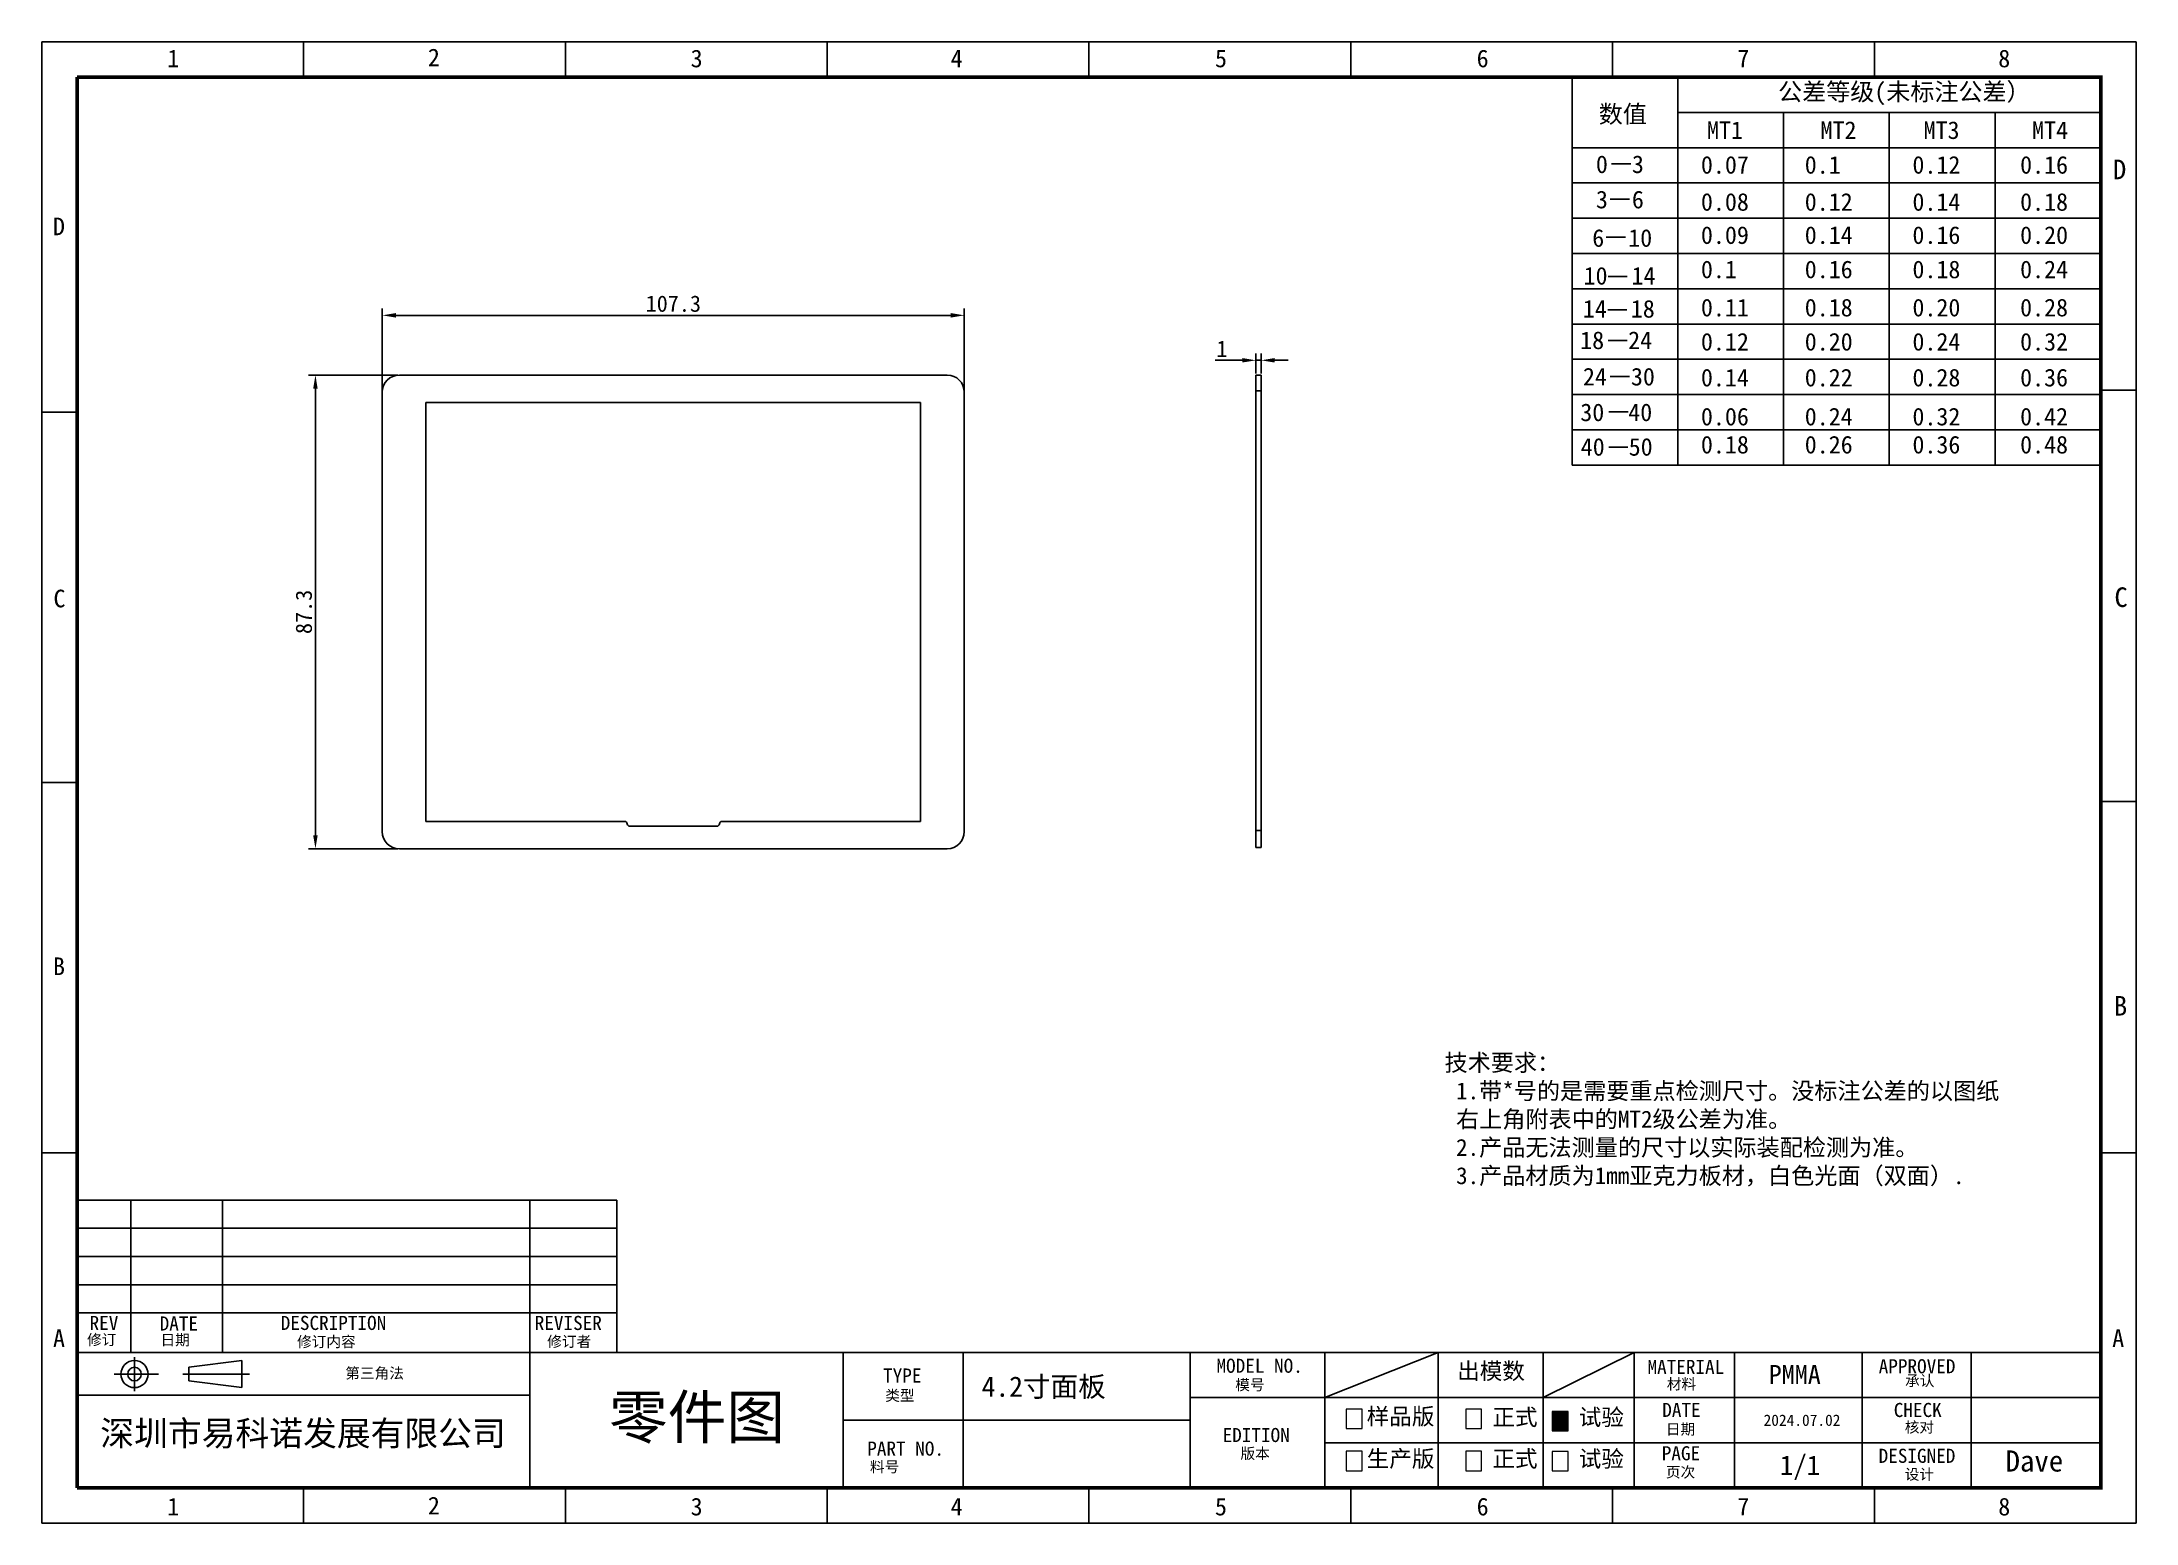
# Model space of a CAD drawing. Header units: millimetres. Extents: x 16785 to 17171, y 29514 to 29787.
import ezdxf
from ezdxf.enums import TextEntityAlignment as Align

# ---------------------------------------------------------------- set-up
doc = ezdxf.new("R2010")
doc.units = ezdxf.units.MM
doc.header["$PDMODE"] = 2
doc.layers.add('dim', color=3, linetype='Continuous')
doc.layers.add('title bar', color=7, linetype='Continuous')
doc.styles.get("Standard").update_dxf_attribs({"font": ''})
doc.styles.add('style3', font='')
doc.styles.add('宝明', font='')
doc.styles.get('Standard').set_extended_font_data('SimSun')
doc.styles.get('style3').set_extended_font_data('SimSun')
doc.styles.get('宝明').set_extended_font_data('SimHei')
doc.dimstyles.new('ISO-25', dxfattribs={"dimtxt": 3, "dimasz": 2.5, "dimexe": 1.25, "dimexo": 0.3, "dimtad": 1, "dimdsep": 46, "dimtxsty": 'Standard', "dimcen": 2.5, "dimclrd": 5, "dimclre": 5, "dimadec": 0, "dimazin": 0, "dimtfac": 1, "dimtmove": 0, "dimatfit": 3, "dimfxl": 1, "dimarcsym": 0})

# ---------------------------------------------------------------- blocks, each defined once
blk = doc.blocks.new('*D3')
at = {"color": 5, "lineweight": -2}
for p, q in [((17005.99, 29727.9), (17001.01, 29727.9)), ((17008.49, 29725.48), (17008.49, 29729.15)), ((17009.49, 29727.9), (17008.49, 29727.9)), ((17009.49, 29725.48), (17009.49, 29729.15)), ((17011.99, 29727.9), (17014.49, 29727.9))]:
    blk.add_line(p, q, dxfattribs=at)
at = {"color": 5}
for points in [[(17005.99, 29728.32), (17005.99, 29727.49), (17008.49, 29727.9)], [(17011.99, 29728.32), (17011.99, 29727.49), (17009.49, 29727.9)]]:
    blk.add_solid(points, dxfattribs=at)
at = {"layer": 'Defpoints', "color": 0}
for p in [(17008.49, 29727.9), (17008.49, 29725.18), (17009.49, 29725.18)]:
    blk.add_point(p, dxfattribs=at)
at = {"color": 0, "insert": (17002.25, 29730.03), "char_height": 3, "attachment_point": 5}
blk.add_mtext('1', dxfattribs=at)
blk = doc.blocks.new('*D4')
at = {"color": 5, "lineweight": -2}
for p, q in [((16847.46, 29722.33), (16847.46, 29737.44)), ((16954.76, 29722.33), (16954.76, 29737.44)), ((16952.26, 29736.19), (16849.96, 29736.19))]:
    blk.add_line(p, q, dxfattribs=at)
at = {"color": 5}
for points in [[(16849.96, 29736.61), (16849.96, 29735.77), (16847.46, 29736.19)], [(16952.26, 29736.61), (16952.26, 29735.77), (16954.76, 29736.19)]]:
    blk.add_solid(points, dxfattribs=at)
at = {"layer": 'Defpoints', "color": 0}
for p in [(16847.46, 29736.19), (16847.46, 29722.03), (16954.76, 29722.03)]:
    blk.add_point(p, dxfattribs=at)
at = {"color": 0, "insert": (16901.11, 29738.32), "char_height": 3, "attachment_point": 5}
blk.add_mtext('107.3', dxfattribs=at)
blk = doc.blocks.new('*D5')
at = {"color": 5, "lineweight": -2}
for p, q in [((16850.31, 29725.18), (16833.88, 29725.18)), ((16835.13, 29722.68), (16835.13, 29640.38)), ((16850.31, 29637.88), (16833.88, 29637.88))]:
    blk.add_line(p, q, dxfattribs=at)
at = {"color": 5}
for points in [[(16834.71, 29722.68), (16835.54, 29722.68), (16835.13, 29725.18)], [(16834.71, 29640.38), (16835.54, 29640.38), (16835.13, 29637.88)]]:
    blk.add_solid(points, dxfattribs=at)
at = {"layer": 'Defpoints', "color": 0}
for p in [(16850.61, 29725.18), (16835.13, 29637.88), (16850.61, 29637.88)]:
    blk.add_point(p, dxfattribs=at)
at = {"color": 0, "insert": (16833, 29681.53), "char_height": 3, "attachment_point": 5, "rotation": 90}
blk.add_mtext('87.3', dxfattribs=at)

msp = doc.modelspace()

# ---------------------------------------------------------------- hatches: boundary and pattern name
msp.add_hatch(color=256).paths.add_polyline_path([(17063.154, 29530.573), (17066.062, 29530.573), (17066.062, 29534.177), (17063.154, 29534.177)])

# ---------------------------------------------------------------- linework, layer by layer
for p, q in [((17066.794, 29708.587), (17066.794, 29780.087)), ((17086.294, 29708.587), (17086.294, 29780.087)), ((17164.294, 29773.587), (17086.294, 29773.587)), ((17105.794, 29708.587), (17105.794, 29773.587)), ((17125.294, 29708.587), (17125.294, 29773.587)), ((17144.794, 29708.587), (17144.794, 29773.587)), ((17164.294, 29767.087), (17066.794, 29767.087)), ((17164.294, 29760.587), (17066.794, 29760.587)), ((17074.076, 29764.121), (17077.622, 29764.121)), ((17073.82, 29757.616), (17077.366, 29757.616)), ((17164.294, 29754.087), (17066.794, 29754.087)), ((17073.115, 29750.606), (17076.661, 29750.606)), ((17164.294, 29747.587), (17066.794, 29747.587)), ((17073.435, 29743.356), (17076.98, 29743.356)), ((17164.294, 29741.087), (17066.794, 29741.087)), ((17164.294, 29734.587), (17066.794, 29734.587)), ((17073.373, 29737.2), (17076.919, 29737.2)), ((17073.435, 29731.555), (17076.98, 29731.555)), ((17164.294, 29728.087), (17066.794, 29728.087)), ((17073.839, 29724.941), (17077.385, 29724.941)), ((17164.294, 29721.587), (17066.794, 29721.587)), ((17073.584, 29718.413), (17077.129, 29718.413)), ((17164.294, 29715.087), (17066.794, 29715.087)), ((17073.559, 29711.904), (17077.105, 29711.904)), ((17164.294, 29708.587), (17066.794, 29708.587))]:
    msp.add_line(p, q)
at = {"color": 7, "linetype": 'Continuous'}
for p, q in [((16847.459, 29722.03), (16847.459, 29641.03)), ((16951.609, 29725.18), (16850.609, 29725.18)), ((16954.759, 29641.03), (16954.759, 29722.03)), ((17008.486, 29638.11), (17008.486, 29725.18)), ((17009.486, 29725.18), (17008.486, 29725.18)), ((17009.486, 29638.11), (17009.486, 29725.18)), ((16855.509, 29642.93), (16855.509, 29720.13)), ((16855.509, 29720.13), (16946.709, 29720.13)), ((16946.709, 29720.13), (16946.709, 29642.93)), ((16892.114, 29642.93), (16855.509, 29642.93)), ((16893.109, 29642.03), (16909.109, 29642.03)), ((16946.709, 29642.93), (16910.104, 29642.93)), ((16850.609, 29637.88), (16951.609, 29637.88)), ((17009.486, 29638.11), (17008.486, 29638.11))]:
    msp.add_line(p, q, dxfattribs=at)
at = {"color": 9, "linetype": 'Continuous'}
for p, q in [((17009.486, 29722.26), (17008.486, 29722.26)), ((17009.486, 29641.26), (17008.486, 29641.26))]:
    msp.add_line(p, q, dxfattribs=at)
at = {"color": 1}
for p, q in [((17021.246, 29536.728), (17042.143, 29545.048)), ((17061.466, 29536.728), (17078.247, 29545.048))]:
    msp.add_line(p, q, dxfattribs=at)
at = {"color": 7}
for p, q in [((17042.143, 29536.728), (17042.143, 29545.048)), ((17042.143, 29536.728), (17042.143, 29520.088)), ((17061.466, 29536.728), (17061.466, 29520.088)), ((17078.247, 29528.408), (17021.246, 29528.408))]:
    msp.add_line(p, q, dxfattribs=at)
at = {"color": 7, "linetype": 'Continuous'}
for centre, radius, start, end in [((16850.609, 29722.03), 3.15, 90, 180), ((16951.609, 29722.03), 3.15, 0, 90), ((16850.609, 29641.03), 3.15, 180, 270), ((16892.114, 29642.43), 0.5, 5.73917, 90), ((16893.109, 29642.53), 0.5, 185.73917, 270), ((16909.109, 29642.53), 0.5, 270, 354.26083), ((16910.104, 29642.43), 0.5, 90, 174.26083), ((16951.609, 29641.03), 3.15, 270, 0)]:
    msp.add_arc(centre, radius, start, end, dxfattribs=at)
at = {"layer": 'dim', "color": 0, "lineweight": 18}
for points in [[(17025.183, 29531.004), (17028.102, 29531.004), (17028.102, 29534.608), (17025.183, 29534.608)], [(17047.212, 29531.002), (17050.12, 29531.002), (17050.12, 29534.606), (17047.212, 29534.606)], [(17063.154, 29530.573), (17066.062, 29530.573), (17066.062, 29534.177), (17063.154, 29534.177)], [(17025.183, 29523.213), (17028.102, 29523.213), (17028.102, 29526.817), (17025.183, 29526.817)], [(17047.212, 29523.213), (17050.12, 29523.213), (17050.12, 29526.817), (17047.212, 29526.817)], [(17063.154, 29523.196), (17066.062, 29523.196), (17066.062, 29526.8), (17063.154, 29526.8)]]:
    msp.add_lwpolyline(points, close=True, dxfattribs=at)
at = {"layer": 'title bar', "color": 0}
for p, q in [((16784.696, 29513.588), (16784.696, 29786.587)), ((16784.696, 29786.587), (17170.794, 29786.587)), ((16832.958, 29786.587), (16832.958, 29780.087)), ((16881.221, 29786.587), (16881.221, 29780.087)), ((16929.483, 29786.587), (16929.483, 29780.087)), ((16977.745, 29786.587), (16977.745, 29780.087)), ((17026.007, 29786.587), (17026.007, 29780.087)), ((17074.27, 29786.587), (17074.27, 29780.087)), ((17122.532, 29786.587), (17122.532, 29780.087)), ((17170.794, 29786.587), (17170.794, 29513.588)), ((16791.196, 29780.087), (17164.294, 29780.087)), ((17164.294, 29780.087), (17164.294, 29520.088)), ((17164.373, 29722.398), (17170.794, 29722.398)), ((16784.696, 29718.337), (16791.196, 29718.337)), ((16784.696, 29650.088), (16791.196, 29650.088)), ((17164.373, 29646.565), (17170.794, 29646.565)), ((16784.696, 29581.838), (16791.196, 29581.838)), ((17164.294, 29581.838), (17170.794, 29581.838)), ((16791.196, 29573.124), (16890.711, 29573.124)), ((16801.097, 29573.124), (16801.097, 29545.048)), ((16817.997, 29573.124), (16817.997, 29545.048)), ((16874.684, 29573.124), (16874.684, 29545.048)), ((16890.711, 29573.124), (16890.711, 29545.048)), ((16791.196, 29567.924), (16890.711, 29567.924)), ((16791.196, 29567.924), (16890.711, 29567.924)), ((16791.196, 29562.724), (16890.711, 29562.724)), ((16791.196, 29557.524), (16890.711, 29557.524)), ((16791.196, 29552.324), (16890.711, 29552.324)), ((16791.196, 29545.048), (17164.294, 29545.048)), ((16874.684, 29545.048), (16874.684, 29520.088)), ((16932.431, 29545.048), (16932.431, 29520.088)), ((16954.531, 29545.048), (16954.531, 29520.088)), ((16996.391, 29545.048), (16996.391, 29520.088)), ((17021.246, 29545.048), (17021.246, 29520.088)), ((17061.466, 29536.728), (17061.466, 29545.048)), ((17078.247, 29545.048), (17078.247, 29520.088)), ((17096.775, 29545.048), (17096.775, 29520.088)), ((17120.308, 29545.048), (17120.308, 29520.088)), ((17140.389, 29545.048), (17140.389, 29520.088)), ((16798.032, 29541.051), (16806.177, 29541.051)), ((16801.77, 29544.177), (16801.77, 29537.924)), ((16810.671, 29541.051), (16822.985, 29541.051)), ((16811.771, 29542.299), (16821.556, 29543.547)), ((16811.771, 29542.299), (16811.771, 29539.803)), ((16821.556, 29543.547), (16821.556, 29538.555)), ((16874.684, 29537.165), (16791.196, 29537.165)), ((16811.771, 29539.803), (16821.556, 29538.555)), ((17164.294, 29536.728), (16996.391, 29536.728)), ((16996.391, 29532.568), (16932.431, 29532.568)), ((17164.294, 29528.408), (17078.247, 29528.408)), ((16832.958, 29520.088), (16832.958, 29513.588)), ((16881.221, 29520.088), (16881.221, 29513.588)), ((16929.483, 29520.088), (16929.483, 29513.588)), ((16977.745, 29520.088), (16977.745, 29513.588)), ((17164.294, 29520.088), (17024.963, 29520.088)), ((17026.007, 29520.088), (17026.007, 29513.588)), ((17074.27, 29520.088), (17074.27, 29513.588)), ((17122.532, 29520.088), (17122.532, 29513.588)), ((17170.794, 29513.588), (16784.696, 29513.588))]:
    msp.add_line(p, q, dxfattribs=at)
at = {"layer": 'title bar', "color": 0, "const_width": 0.65}
for points in [[(16791.196, 29780.087), (16791.196, 29520.088)], [(16791.196, 29520.088), (17164.294, 29520.088), (17164.294, 29780.087), (16791.196, 29780.087)]]:
    msp.add_lwpolyline(points, dxfattribs=at)
at = {"layer": 'title bar', "color": 0}
for radius in [2.496, 1.248]:
    msp.add_circle((16801.77, 29541.051), radius, dxfattribs=at)

# ---------------------------------------------------------------- texts
at = {"attachment_point": 1}
for s, insert, char_height, width in [('公差等级(未标注公差）', (17104.793, 29779.027), 3.25, 48.8695), ('数值', (17071.735, 29774.917), 3.25, 18.71649), ('MT1', (17091.681, 29771.946), 3.25, 19.5), ('MT2', (17112.613, 29771.946), 3.25, 19.5), ('MT3', (17131.611, 29771.946), 3.25, 19.5), ('MT4', (17151.619, 29771.946), 3.25, 19.5), ('0  3', (17071.201, 29765.662), 3.25, 12.47419), ('3  6', (17071.201, 29759.157), 3.25, 12.47419), ('6  10', (17070.526, 29752.071), 3.25, 19.30903), ('10  14', (17068.928, 29745.106), 3.25, 22.57715), ('14  18', (17068.795, 29739.018), 3.25, 20.29874), ('18  24', (17068.301, 29733.228), 3.25, 20.29874), ('24  30', (17068.813, 29726.519), 3.25, 20.29874), ('30  40', (17068.321, 29719.94), 3.25, 20.29874), ('40  50', (17068.401, 29713.574), 3.25, 20.29874), ('技术要求：\\P 1.带*号的是需要重点检测尺寸。没标注公差的以图纸     右上角附表中的MT2级公差为准。\\P 2.产品无法测量的尺寸以实际装配检测为准。\\P 3.产品材质为1mm亚克力板材，白色光面（双面）.', (17043.292, 29600.026), 3.125, 108.54408)]:
    msp.add_mtext(s, dxfattribs=dict(at, insert=insert, char_height=char_height, width=width))
at = {"char_height": 3.25, "attachment_point": 1}
for s, insert in [('0.07', (17090.563, 29765.551)), ('0.1', (17109.7, 29765.551)), ('0.12', (17129.552, 29765.551)), ('0.16', (17149.404, 29765.551)), ('0.08', (17090.563, 29758.721)), ('0.12', (17109.7, 29758.721)), ('0.14', (17129.552, 29758.721)), ('0.18', (17149.404, 29758.721)), ('0.09', (17090.563, 29752.603)), ('0.14', (17109.7, 29752.603)), ('0.16', (17129.552, 29752.603)), ('0.20', (17149.404, 29752.603)), ('0.1', (17090.563, 29746.282)), ('0.16', (17109.7, 29746.282)), ('0.18', (17129.552, 29746.282)), ('0.24', (17149.404, 29746.282)), ('0.11', (17090.563, 29739.247)), ('0.18', (17109.7, 29739.247)), ('0.20', (17129.552, 29739.247)), ('0.28', (17149.404, 29739.247)), ('0.12', (17090.563, 29732.947)), ('0.20', (17109.7, 29732.947)), ('0.24', (17129.552, 29732.947)), ('0.32', (17149.404, 29732.947)), ('0.14', (17090.563, 29726.342)), ('0.22', (17109.7, 29726.342)), ('0.28', (17129.552, 29726.342)), ('0.36', (17149.404, 29726.342)), ('0.06', (17090.563, 29719.155)), ('0.24', (17109.7, 29719.155)), ('0.32', (17129.552, 29719.155)), ('0.42', (17149.404, 29719.155)), ('0.18', (17090.563, 29713.981)), ('0.26', (17109.7, 29713.981)), ('0.36', (17129.552, 29713.981)), ('0.48', (17149.404, 29713.981))]:
    msp.add_mtext(s, dxfattribs=dict(at, insert=insert))
at = {"insert": (16957.957, 29540.617), "char_height": 3.7298, "attachment_point": 1, "style": 'style3'}
msp.add_mtext('4.2寸面板', dxfattribs=at)
at = {"color": 1, "attachment_point": 1, "style": 'style3'}
for s, width, insert, char_height in [('PMMA', 20.73693, (17103.064, 29542.734), 3.528), ('2024.07.02', 19.05171, (17102.115, 29533.595), 2.0819)]:
    msp.add_mtext_dynamic_manual_height_columns(s, width=width, gutter_width=3.088, heights=[0], dxfattribs=dict(at, insert=insert, char_height=char_height))
at = {"color": 1, "insert": (17146.736, 29526.987), "char_height": 3.8998, "attachment_point": 1, "style": 'style3'}
msp.add_mtext('Dave', dxfattribs=at)
at = {"layer": 'title bar', "color": 0, "style": '宝明'}
for s, height, p in [('1', 3.25, (16807.806, 29781.909)), ('2', 3.25, (16855.861, 29782.101)), ('3', 3.25, (16904.301, 29781.909)), ('4', 3.25, (16952.239, 29781.909)), ('5', 3.25, (17000.968, 29781.909)), ('6', 3.25, (17049.216, 29781.909)), ('7', 3.25, (17097.27, 29781.909)), ('8', 3.25, (17145.382, 29781.909)), ('D', 3.611, (17166.52, 29761.275)), ('D', 3.25, (16786.746, 29750.954)), ('C', 3.25, (16786.838, 29682.373)), ('C', 3.611, (17166.798, 29682.437)), ('B', 3.25, (16786.746, 29614.589)), ('B', 3.611, (17166.696, 29607.123)), ('A', 3.25, (16786.746, 29546.034)), ('REV', 2.6, (16793.487, 29549.178)), ('DATE', 2.6, (16806.407, 29549.085)), ('DESCRIPTION', 2.59999, (16828.727, 29549.185)), ('REVISER', 2.6, (16875.55, 29549.177)), ('A', 3.25, (17166.385, 29546.034)), ('1', 3.25, (16807.806, 29515.006)), ('2', 3.25, (16855.861, 29515.199)), ('3', 3.25, (16904.301, 29515.006)), ('4', 3.25, (16952.239, 29515.006)), ('5', 3.25, (17000.968, 29515.006)), ('6', 3.25, (17049.216, 29515.006)), ('7', 3.25, (17097.27, 29515.006)), ('8', 3.25, (17145.382, 29515.006))]:
    msp.add_text(s, height=height, dxfattribs=at).set_placement(p)
at = {"layer": 'title bar', "color": 0, "linetype": 'Continuous', "style": '宝明'}
for s, p in [('修订', (16793.03, 29546.404)), ('日期', (16806.572, 29546.357)), ('修订内容', (16831.737, 29546.03)), ('修订者', (16877.858, 29546.075)), ('第三角法', (16840.627, 29540.231)), ('模号', (17004.712, 29538.089)), ('材料', (17084.27, 29538.237)), ('承认', (17128.189, 29538.836)), ('类型', (16940.17, 29536.121)), ('日期', (17084.095, 29529.915)), ('核对', (17128.14, 29530.278)), ('料号', (16937.363, 29522.977)), ('版本', (17005.674, 29525.443)), ('页次', (17084.104, 29522.005)), ('设计', (17128.14, 29521.588))]:
    msp.add_text(s, height=1.9821, dxfattribs=at).set_placement(p)
at = {"layer": 'title bar', "color": 0, "style": '宝明'}
for s, p in [('TYPE', (16943.318, 29540.788)), ('MODEL NO.', (17009.205, 29542.59)), ('PART NO.', (16943.939, 29527.319))]:
    msp.add_text(s, height=2.6, dxfattribs=at).set_placement(p, align=Align.MIDDLE)
for s, height, p in [('MATERIAL', 2.6, (17087.783, 29541.078)), ('APPROVED', 2.6, (17130.412, 29541.194)), ('DATE', 2.6, (17086.971, 29533.15)), ('CHECK', 2.6, (17130.528, 29533.14)), ('EDITION', 2.6, (17008.569, 29528.521)), ('PAGE', 2.6, (17086.876, 29525.164)), ('1/1', 3.64, (17108.832, 29522.424)), ('DESIGNED', 2.6, (17130.398, 29524.693))]:
    msp.add_text(s, height=height, dxfattribs=at).set_placement(p, align=Align.CENTER)
at = {"layer": 'title bar', "color": 7, "lineweight": 18, "insert": (17045.623, 29543.154), "char_height": 3.05134, "width": 16.54782, "attachment_point": 1, "style": '宝明'}
msp.add_mtext('{\\fSimSun|b0|i0|c134|p54;出模数}', dxfattribs=at)
at = {"layer": 'title bar', "color": 0, "attachment_point": 1, "style": '宝明'}
for s, insert, char_height, width in [('{\\fSimSun|b0|i0|c134|p54;零件图}', (16889.253, 29537.108), 7.92846, 130.90465), ('{\\fSimSun|b0|i0|c134|p54;深圳市易科诺发展有限公司}', (16795.467, 29532.429), 4.56679, 100.00021)]:
    msp.add_mtext(s, dxfattribs=dict(at, insert=insert, char_height=char_height, width=width))
at = {"layer": 'title bar', "color": 0, "lineweight": 18, "char_height": 3.05134, "width": 16.54782, "attachment_point": 1, "style": '宝明'}
for s, insert in [('{\\fSimSun|b0|i0|c134|p54;样品版}', (17028.941, 29534.781)), ('{\\fSimSun|b0|i0|c134|p54;正式}', (17052.117, 29534.651)), ('{\\fSimSun|b0|i0|c134|p54;试验}', (17068.035, 29534.634)), ('{\\fSimSun|b0|i0|c134|p54;生产版}', (17028.941, 29526.99)), ('{\\fSimSun|b0|i0|c134|p54;正式}', (17052.117, 29526.99)), ('{\\fSimSun|b0|i0|c134|p54;试验}', (17068.035, 29526.973))]:
    msp.add_mtext(s, dxfattribs=dict(at, insert=insert))

# ---------------------------------------------------------------- dimensions: what is measured, and where the dimension line sits
for base, p1, p2, picture, middle in [((16847.459, 29736.191), (16954.759, 29722.03), (16847.459, 29722.03), '*D4', (16901.109, 29738.316)), ((17008.486, 29727.903), (17009.486, 29725.18), (17008.486, 29725.18), '*D3', (17002.25, 29730.028))]:
    dim = msp.add_linear_dim(base=base, p1=p1, p2=p2, dimstyle='ISO-25')
    dim.commit()
    dim.dimension.update_dxf_attribs({"geometry": picture, "text_midpoint": middle})
dim = msp.add_linear_dim(base=(16835.125, 29637.88), p1=(16850.609, 29725.18), p2=(16850.609, 29637.88), angle=90, dimstyle='ISO-25')
dim.commit()
dim.dimension.update_dxf_attribs({"geometry": '*D5', "text_midpoint": (16833, 29681.53)})

doc.saveas('drawing.dxf')
